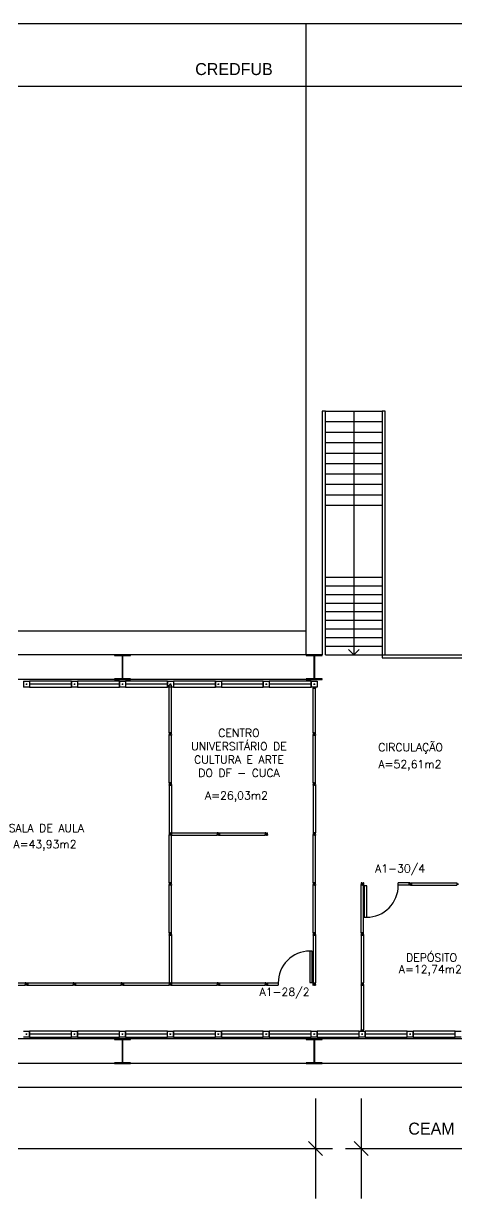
# Model space of a CAD drawing. Header units: centimetres. Extents: x -29 to 78, y -13 to 56.
# Drawn here: x 7.74 to 18.58, y -12.79 to 16.59 of the extents above; entities that cross this region are included whole.
import ezdxf
from ezdxf.enums import TextEntityAlignment as Align

# ---------------------------------------------------------------- set-up
doc = ezdxf.new("R2010")
doc.units = ezdxf.units.CM
doc.header["$LTSCALE"] = 0.01
doc.header["$MEASUREMENT"] = 0
doc.layers.get('0').update_dxf_attribs({"color": 1, "linetype": 'CONTINUOUS'})
for name, color, linetype in [('AREA', 2, 'CONTINUOUS'), ('DIV', 2, 'CONTINUOUS'), ('ENDEREÇO', 2, 'CONTINUOUS'), ('ESC', 1, 'CONTINUOUS'), ('ESQUA', 1, 'CONTINUOUS'), ('ESTRUTURA', 3, 'CONTINUOUS'), ('TEXTO', 2, 'CONTINUOUS')]:
    doc.layers.add(name, color=color, linetype=linetype)
doc.styles.add('UNB-100', font='simplex.shx', dxfattribs={"height": 0.2})

# ---------------------------------------------------------------- blocks, each defined once
blk = doc.blocks.new('VIGTA')
for p, q in [((0, 0.62), (4.4, 0.62)), ((0, 0), (4.4, 0))]:
    blk.add_line(p, q)
blk = doc.blocks.new('DIV12')
for p, q in [((-0.0051, 0), (0.0051, 0)), ((0, -0.0051), (0, 0.0051)), ((0.03, 0.03), (1.17, 0.03)), ((0.03, 0.03), (0.03, -0.03)), ((0.03, 0.009), (0.03, 0.027)), ((1.17, 0.03), (1.17, -0.03)), ((1.1949, 0), (1.2051, 0)), ((1.2051, 0), (1.1949, 0)), ((1.2, -0.0051), (1.2, 0.0051)), ((0.03, -0.03), (0.03, -0.009)), ((0.03, -0.009), (0.03, -0.027)), ((0.03, -0.03), (1.17, -0.03))]:
    blk.add_line(p, q)
blk = doc.blocks.new('MTT')
at = {"color": 2}
for p, q in [((-0.008, 0.03), (-0.03, 0.03)), ((-0.03, 0.03), (-0.03, 0.006)), ((-0.0205, 0.006), (-0.03, 0.006)), ((-0.0205, -0.006), (-0.0205, 0.006)), ((-0.008, 0.03), (-0.008, 0.02)), ((-0.008, 0.02), (0.008, 0.02)), ((-0.0051, 0), (0.0051, 0)), ((0, -0.0051), (0, 0.0051)), ((0.008, 0.03), (0.03, 0.03)), ((0.008, 0.03), (0.008, 0.02)), ((0.0205, -0.006), (0.0205, 0.006)), ((0.0205, 0.006), (0.03, 0.006)), ((0.03, 0.006), (0.03, 0.03)), ((-0.0205, -0.006), (-0.03, -0.006)), ((-0.03, -0.03), (-0.03, -0.006)), ((-0.008, -0.03), (-0.03, -0.03)), ((-0.008, -0.02), (0.008, -0.02)), ((-0.008, -0.03), (-0.008, -0.02)), ((0.008, -0.03), (0.008, -0.02)), ((0.008, -0.03), (0.03, -0.03)), ((0.0205, -0.006), (0.03, -0.006)), ((0.03, -0.006), (0.03, -0.03))]:
    blk.add_line(p, q, dxfattribs=at)
blk = doc.blocks.new('IMTT125')
for p, q in [((-0.03, -0.083), (-0.03, -0.105)), ((-0.03, -0.083), (-0.02, -0.083)), ((-0.03, -1.22), (-0.03, -0.105)), ((-0.03, -0.105), (0.03, -0.105)), ((-0.02, -0.083), (-0.02, -0.075)), ((0.02, -0.075), (-0.02, -0.075)), ((0, -0.0801), (0, -0.0699)), ((0.02, -0.083), (0.02, -0.075)), ((0.03, -0.083), (0.02, -0.083)), ((0.03, -0.083), (0.03, -0.105)), ((0.03, -1.22), (0.03, -0.105)), ((-0.03, -1.22), (0.03, -1.22)), ((-0.009, -1.22), (-0.027, -1.22)), ((0.0051, -1.25), (-0.0051, -1.25)), ((0, -1.2551), (0, -1.2449)), ((0.03, -1.22), (0.009, -1.22)), ((0.009, -1.22), (0.027, -1.22))]:
    blk.add_line(p, q)
blk = doc.blocks.new('DIV125')
for p, q in [((-0.03, 1.22), (0.03, 1.22)), ((-0.03, 0.03), (-0.03, 1.22)), ((0.0051, 1.25), (-0.0051, 1.25)), ((0, 1.2551), (0, 1.2449)), ((0, 1.2449), (0, 1.2551)), ((0.03, 0.03), (0.03, 1.22)), ((-0.03, 0.03), (0.03, 0.03)), ((-0.009, 0.03), (-0.027, 0.03)), ((0.0051, 0), (-0.0051, 0)), ((0, -0.0051), (0, 0.0051)), ((0.009, 0.03), (0.027, 0.03)), ((0.03, 0.03), (0.009, 0.03))]:
    blk.add_line(p, q)
blk = doc.blocks.new('PD12')
at = {"color": 2}
for p, q in [((-0.05, 0.827), (-0.113, 0.827)), ((-0.113, 0.827), (-0.113, 0.04)), ((-0.05, 0.04), (-0.05, 0.827)), ((-1.205, 0), (-1.195, 0)), ((-1.2, -0.005), (-1.2, 0.005)), ((-1.17, 0.03), (-1.17, -0.03)), ((-1.17, 0.03), (-0.9, 0.03)), ((-1.17, 0.009), (-1.17, 0.027)), ((-0.9, 0.03), (-0.9, -0.03)), ((-0.113, 0.04), (-0.05, 0.04)), ((-0.04, 0.03), (-0.04, -0.03)), ((-0.04, 0.03), (-0.03, 0.03)), ((-0.03, 0.03), (-0.03, -0.03)), ((0.005, 0), (-0.005, 0)), ((-0.005, 0), (0.005, 0)), ((0, -0.005), (0, 0.005)), ((-1.17, -0.009), (-1.17, -0.027)), ((-1.17, -0.03), (-1.17, -0.009)), ((-1.17, -0.03), (-0.9, -0.03)), ((-0.04, -0.03), (-0.03, -0.03))]:
    blk.add_line(p, q, dxfattribs=at)
at = {"color": 1}
blk.add_arc((-0.113, 0.04), 0.787, 90, 180.7004, dxfattribs=at)

msp = doc.modelspace()

# ---------------------------------------------------------------- linework, layer by layer
for p, q in [((-28.383, 16.588), (53.617, 16.588)), ((14.817, 0.808), (14.817, 16.588)), ((16.006, 6.896), (16.006, 0.808)), ((15.294, 2.53), (16.717, 2.53)), ((15.294, 2.315), (16.717, 2.315)), ((15.294, 2.1), (16.717, 2.1)), ((15.294, 1.885), (16.717, 1.885)), ((15.294, 1.669), (16.717, 1.669)), ((-18.783, 1.408), (14.817, 1.408)), ((14.817, 0.808), (14.817, 1.408)), ((15.294, 1.454), (16.717, 1.454)), ((15.294, 1.239), (16.717, 1.239)), ((15.294, 1.024), (16.717, 1.024)), ((16.006, 0.808), (15.876, 0.939)), ((16.006, 0.808), (16.136, 0.939)), ((15.294, 0.808), (16.717, 0.808)), ((77.617, -10.012), (-18.783, -10.012))]:
    msp.add_line(p, q)
at = {"layer": 'ESC'}
for p, q in [((15.217, 6.896), (15.217, 0.808)), ((15.294, 6.896), (15.217, 6.896)), ((15.294, 0.808), (15.294, 6.896)), ((15.294, 6.896), (16.717, 6.896)), ((16.794, 6.896), (16.717, 6.896)), ((16.717, 6.896), (16.717, 0.728)), ((16.794, 0.808), (16.794, 6.896)), ((15.294, 6.635), (16.717, 6.635)), ((15.294, 6.374), (16.717, 6.374)), ((15.294, 6.113), (16.717, 6.113)), ((15.294, 5.851), (16.717, 5.851)), ((15.294, 5.59), (16.717, 5.59)), ((15.294, 5.329), (16.717, 5.329)), ((15.294, 5.068), (16.717, 5.068)), ((15.294, 4.807), (16.717, 4.807)), ((15.294, 4.546), (16.717, 4.546)), ((15.294, 2.746), (16.717, 2.746)), ((16.717, 0.808), (16.794, 0.808)), ((16.717, 0.728), (19.617, 0.728)), ((16.794, 0.808), (19.617, 0.808))]:
    msp.add_line(p, q, dxfattribs=at)
at = {"layer": 'ESQUA'}
for p, q in [((7.742, 0.148), (7.892, 0.148)), ((7.742, 0.148), (7.742, -0.002)), ((7.799, 0.073), (7.836, 0.073)), ((7.817, 0.092), (7.817, 0.055)), ((8.942, 0.148), (7.892, 0.148)), ((7.892, 0.148), (7.892, -0.002)), ((7.892, 0.148), (7.892, -0.002)), ((8.942, 0.073), (7.892, 0.073)), ((8.942, -0.002), (8.942, 0.148)), ((8.942, 0.148), (9.092, 0.148)), ((8.942, 0.148), (8.942, -0.002)), ((8.999, 0.073), (9.036, 0.073)), ((9.017, 0.092), (9.017, 0.055)), ((9.092, 0.148), (9.092, -0.002)), ((10.142, 0.148), (9.092, 0.148)), ((9.092, 0.148), (9.092, -0.002)), ((10.142, 0.073), (9.092, 0.073)), ((10.142, -0.002), (10.142, 0.148)), ((10.142, 0.148), (10.292, 0.148)), ((10.142, 0.148), (10.142, -0.002)), ((10.199, 0.073), (10.236, 0.073)), ((10.217, 0.092), (10.217, 0.055)), ((11.342, 0.148), (10.292, 0.148)), ((10.292, 0.148), (10.292, -0.002)), ((10.292, 0.148), (10.292, -0.002)), ((11.342, 0.073), (10.292, 0.073)), ((11.342, -0.002), (11.342, 0.148)), ((11.342, 0.148), (11.492, 0.148)), ((11.342, 0.148), (11.342, -0.002)), ((11.399, 0.073), (11.436, 0.073)), ((11.417, 0.092), (11.417, 0.055)), ((11.492, 0.148), (11.492, -0.002)), ((12.542, 0.148), (11.492, 0.148)), ((11.492, 0.148), (11.492, -0.002)), ((12.542, 0.073), (11.492, 0.073)), ((12.542, -0.002), (12.542, 0.148)), ((12.542, 0.148), (12.692, 0.148)), ((12.542, 0.148), (12.542, -0.002)), ((12.599, 0.073), (12.636, 0.073)), ((12.617, 0.092), (12.617, 0.055)), ((12.692, 0.148), (12.692, -0.002)), ((13.742, 0.148), (12.692, 0.148)), ((12.692, 0.148), (12.692, -0.002)), ((13.742, 0.073), (12.692, 0.073)), ((13.742, -0.002), (13.742, 0.148)), ((13.742, 0.148), (13.892, 0.148)), ((13.742, 0.148), (13.742, -0.002)), ((13.799, 0.073), (13.836, 0.073)), ((13.817, 0.092), (13.817, 0.055)), ((14.942, 0.148), (13.892, 0.148)), ((13.892, 0.148), (13.892, -0.002)), ((13.892, 0.148), (13.892, -0.002)), ((14.942, 0.073), (13.892, 0.073)), ((14.942, -0.002), (14.942, 0.148)), ((14.942, 0.148), (15.092, 0.148)), ((14.942, 0.148), (14.942, -0.002)), ((14.999, 0.073), (15.036, 0.073)), ((15.017, 0.092), (15.017, 0.055)), ((15.092, 0.148), (15.092, -0.002)), ((7.892, -0.002), (7.742, -0.002)), ((7.892, -0.002), (8.942, -0.002)), ((9.092, -0.002), (8.942, -0.002)), ((9.092, -0.002), (10.142, -0.002)), ((10.292, -0.002), (10.142, -0.002)), ((10.292, -0.002), (11.342, -0.002)), ((11.492, -0.002), (11.342, -0.002)), ((11.492, -0.002), (12.542, -0.002)), ((12.692, -0.002), (12.542, -0.002)), ((12.692, -0.002), (13.742, -0.002)), ((13.892, -0.002), (13.742, -0.002)), ((13.892, -0.002), (14.942, -0.002)), ((15.092, -0.002), (14.942, -0.002)), ((7.742, -8.602), (7.892, -8.602)), ((7.892, -8.752), (7.742, -8.752)), ((7.836, -8.677), (7.799, -8.677)), ((7.817, -8.695), (7.817, -8.658)), ((8.942, -8.602), (7.892, -8.602)), ((7.892, -8.602), (7.892, -8.752)), ((7.892, -8.752), (7.892, -8.602)), ((8.942, -8.677), (7.892, -8.677)), ((7.892, -8.752), (8.942, -8.752)), ((8.942, -8.752), (8.942, -8.602)), ((8.942, -8.602), (9.092, -8.602)), ((8.942, -8.752), (8.942, -8.602)), ((9.092, -8.752), (8.942, -8.752)), ((9.036, -8.677), (8.999, -8.677)), ((9.017, -8.695), (9.017, -8.658)), ((9.092, -8.752), (9.092, -8.602)), ((10.142, -8.602), (9.092, -8.602)), ((9.092, -8.602), (9.092, -8.752)), ((10.142, -8.677), (9.092, -8.677)), ((9.092, -8.752), (10.142, -8.752)), ((10.142, -8.602), (10.292, -8.602)), ((10.142, -8.752), (10.142, -8.602)), ((10.142, -8.752), (10.142, -8.602)), ((10.292, -8.752), (10.142, -8.752)), ((10.236, -8.677), (10.199, -8.677)), ((10.217, -8.695), (10.217, -8.658)), ((11.342, -8.602), (10.292, -8.602)), ((10.292, -8.602), (10.292, -8.752)), ((10.292, -8.752), (10.292, -8.602)), ((11.342, -8.677), (10.292, -8.677)), ((10.292, -8.752), (11.342, -8.752)), ((11.342, -8.752), (11.342, -8.602)), ((11.342, -8.602), (11.492, -8.602)), ((11.342, -8.752), (11.342, -8.602)), ((11.492, -8.752), (11.342, -8.752)), ((11.436, -8.677), (11.399, -8.677)), ((11.417, -8.695), (11.417, -8.658)), ((11.492, -8.752), (11.492, -8.602)), ((12.542, -8.602), (11.492, -8.602)), ((11.492, -8.602), (11.492, -8.752)), ((12.542, -8.677), (11.492, -8.677)), ((11.492, -8.752), (12.542, -8.752)), ((12.542, -8.602), (12.692, -8.602)), ((12.542, -8.752), (12.542, -8.602)), ((12.542, -8.752), (12.542, -8.602)), ((12.692, -8.752), (12.542, -8.752)), ((12.636, -8.677), (12.599, -8.677)), ((12.617, -8.695), (12.617, -8.658)), ((12.692, -8.752), (12.692, -8.602)), ((13.742, -8.602), (12.692, -8.602)), ((12.692, -8.602), (12.692, -8.752)), ((13.742, -8.677), (12.692, -8.677)), ((12.692, -8.752), (13.742, -8.752)), ((13.742, -8.752), (13.742, -8.602)), ((13.742, -8.602), (13.892, -8.602)), ((13.742, -8.752), (13.742, -8.602)), ((13.892, -8.752), (13.742, -8.752)), ((13.836, -8.677), (13.799, -8.677)), ((13.817, -8.695), (13.817, -8.658)), ((14.942, -8.602), (13.892, -8.602)), ((13.892, -8.602), (13.892, -8.752)), ((13.892, -8.752), (13.892, -8.602)), ((14.942, -8.677), (13.892, -8.677)), ((13.892, -8.752), (14.942, -8.752)), ((14.942, -8.752), (14.942, -8.602)), ((14.942, -8.602), (15.092, -8.602)), ((14.942, -8.752), (14.942, -8.602)), ((15.092, -8.752), (14.942, -8.752)), ((15.036, -8.677), (14.999, -8.677)), ((15.017, -8.695), (15.017, -8.658)), ((15.092, -8.752), (15.092, -8.602)), ((16.142, -8.602), (15.092, -8.602)), ((15.092, -8.602), (15.092, -8.752)), ((16.142, -8.677), (15.092, -8.677)), ((15.092, -8.752), (16.142, -8.752)), ((16.142, -8.752), (16.142, -8.602)), ((16.142, -8.602), (16.292, -8.602)), ((16.142, -8.752), (16.142, -8.602)), ((16.292, -8.752), (16.142, -8.752)), ((16.236, -8.677), (16.199, -8.677)), ((16.217, -8.695), (16.217, -8.658)), ((17.342, -8.602), (16.292, -8.602)), ((16.292, -8.602), (16.292, -8.752)), ((16.292, -8.752), (16.292, -8.602)), ((17.342, -8.677), (16.292, -8.677)), ((16.292, -8.752), (17.342, -8.752)), ((17.342, -8.752), (17.342, -8.602)), ((17.342, -8.602), (17.492, -8.602)), ((17.342, -8.752), (17.342, -8.602)), ((17.492, -8.752), (17.342, -8.752)), ((17.436, -8.677), (17.399, -8.677)), ((17.417, -8.695), (17.417, -8.658)), ((17.492, -8.752), (17.492, -8.602)), ((18.542, -8.602), (17.492, -8.602)), ((17.492, -8.602), (17.492, -8.752)), ((18.542, -8.677), (17.492, -8.677)), ((17.492, -8.752), (18.542, -8.752)), ((18.542, -8.752), (18.542, -8.602)), ((18.542, -8.602), (18.692, -8.602)), ((18.542, -8.752), (18.542, -8.602)), ((18.692, -8.752), (18.542, -8.752))]:
    msp.add_line(p, q, dxfattribs=at)
at = {"layer": 'ESTRUTURA'}
for points in [[(10.017, 0.208), (10.017, 0.188), (10.417, 0.188), (10.417, 0.208), (10.227, 0.208), (10.227, 0.788), (10.417, 0.788), (10.417, 0.808), (10.017, 0.808), (10.017, 0.788), (10.207, 0.788), (10.207, 0.208)], [(14.817, 0.208), (14.817, 0.188), (15.217, 0.188), (15.217, 0.208), (15.027, 0.208), (15.027, 0.788), (15.217, 0.788), (15.217, 0.808), (14.817, 0.808), (14.817, 0.788), (15.007, 0.788), (15.007, 0.208)], [(10.017, -9.392), (10.017, -9.412), (10.417, -9.412), (10.417, -9.392), (10.227, -9.392), (10.227, -8.812), (10.417, -8.812), (10.417, -8.792), (10.017, -8.792), (10.017, -8.812), (10.207, -8.812), (10.207, -9.392)], [(14.817, -9.392), (14.817, -9.412), (15.217, -9.412), (15.217, -9.392), (15.027, -9.392), (15.027, -8.812), (15.217, -8.812), (15.217, -8.792), (14.817, -8.792), (14.817, -8.812), (15.007, -8.812), (15.007, -9.392)]]:
    msp.add_lwpolyline(points, close=True, dxfattribs=at)
at = {"layer": 'TEXTO'}
for p, q in [((-28.993, 15.022), (53.884, 15.022)), ((15.047, -10.286), (15.047, -12.786)), ((16.187, -10.286), (16.187, -12.786)), ((14.871, -11.359), (15.224, -11.713)), ((16.011, -11.359), (16.364, -11.713)), ((-19.892, -11.536), (15.472, -11.536)), ((15.801, -11.536), (78.382, -11.536))]:
    msp.add_line(p, q, dxfattribs=at)

# ---------------------------------------------------------------- block references
at = {"rotation": 180}
for p in [(10.017, 0.808), (14.817, 0.808)]:
    msp.add_blockref('VIGTA', p, dxfattribs=at)
at = {"xscale": -1}
for p in [(10.017, -9.412), (14.817, -9.412), (19.617, -9.412)]:
    msp.add_blockref('VIGTA', p, dxfattribs=at)
at = {"layer": 'DIV', "xscale": -1}
for p in [(11.417, -1.177), (11.417, -2.427), (11.417, -4.927), (15.017, -4.927), (11.417, -6.177), (15.017, -6.177), (16.217, -6.177)]:
    msp.add_blockref('DIV125', p, dxfattribs=at)
at = {"layer": 'DIV'}
for name, p in [('IMTT125', (15.017, 0.073)), ('MTT', (11.417, -1.177)), ('MTT', (15.017, -1.177)), ('DIV125', (15.017, -2.427)), ('MTT', (15.017, -2.427)), ('DIV12', (11.417, -3.677)), ('DIV12', (12.617, -3.677)), ('MTT', (15.017, -3.677)), ('MTT', (11.417, -4.927)), ('MTT', (15.017, -4.927)), ('MTT', (16.217, -4.927)), ('MTT', (17.417, -4.927)), ('DIV12', (17.417, -4.927)), ('PD12', (15.017, -7.427)), ('DIV12', (6.617, -7.427)), ('DIV12', (7.817, -7.427)), ('DIV12', (9.017, -7.427)), ('DIV12', (10.217, -7.427)), ('DIV12', (11.417, -7.427)), ('DIV12', (12.617, -7.427))]:
    msp.add_blockref(name, p, dxfattribs=at)
at = {"layer": 'DIV', "xscale": -1, "rotation": 180}
for name, p in [('MTT', (11.417, -2.427)), ('DIV125', (11.417, -2.427)), ('MTT', (11.417, -3.677)), ('MTT', (12.617, -3.677)), ('MTT', (13.817, -3.677)), ('MTT', (11.417, -6.177)), ('MTT', (15.017, -6.177)), ('MTT', (16.217, -6.177)), ('DIV125', (11.417, -6.177)), ('DIV125', (15.017, -6.177)), ('DIV125', (16.217, -6.177)), ('MTT', (7.817, -7.427)), ('MTT', (9.017, -7.427)), ('MTT', (10.217, -7.427)), ('MTT', (11.417, -7.427)), ('MTT', (12.617, -7.427)), ('MTT', (13.817, -7.427)), ('MTT', (15.017, -7.427)), ('MTT', (16.217, -7.427)), ('IMTT125', (16.217, -8.677))]:
    msp.add_blockref(name, p, dxfattribs=at)
at = {"layer": 'DIV', "rotation": 180}
for name, p in [('DIV125', (15.017, -2.427)), ('PD12', (16.217, -4.927))]:
    msp.add_blockref(name, p, dxfattribs=at)

# ---------------------------------------------------------------- texts
at = {"layer": 'AREA', "style": 'UNB-100'}
for s, p in [('A=52,61m2', (17.411, -2.028)), ('A=26,03m2', (13.071, -2.811)), ('A=43,93m2', (8.281, -4.029)), ('A=12,74m2', (17.921, -7.155))]:
    msp.add_text(s, height=0.2, dxfattribs=at).set_placement(p, align=Align.CENTER)
at = {"layer": 'ENDEREÇO', "char_height": 0.2, "attachment_point": 1, "style": 'UNB-100'}
for s, insert, width in [('A1-30/4', (16.539, -4.436), 1.83133), ('A1-28/2', (13.648, -7.522), 1.72634)]:
    msp.add_mtext(s, dxfattribs=dict(at, insert=insert, width=width))
at = {"layer": 'TEXTO'}
msp.add_text('CREDFUB', height=0.3, dxfattribs=at).set_placement((13.008, 15.299), align=Align.CENTER)
at = {"layer": 'TEXTO', "style": 'UNB-100'}
for s, p in [('CIRCULAÇÃO', (17.428, -1.605)), ('SALA DE AULA', (8.314, -3.626)), ('DEPÓSITO', (17.951, -6.864))]:
    msp.add_text(s, height=0.2, dxfattribs=at).set_placement(p, align=Align.CENTER)
at = {"layer": 'TEXTO'}
msp.add_text('CEAM', height=0.3, dxfattribs=at).set_placement((17.37, -11.189))
at = {"layer": 'TEXTO', "insert": (13.133, -1.648), "char_height": 0.2, "width": 2.82981, "attachment_point": 5, "style": 'UNB-100'}
msp.add_mtext('CENTRO UNIVERSITÁRIO DE CULTURA E ARTE DO DF - CUCA', dxfattribs=at)

doc.saveas('drawing.dxf')
